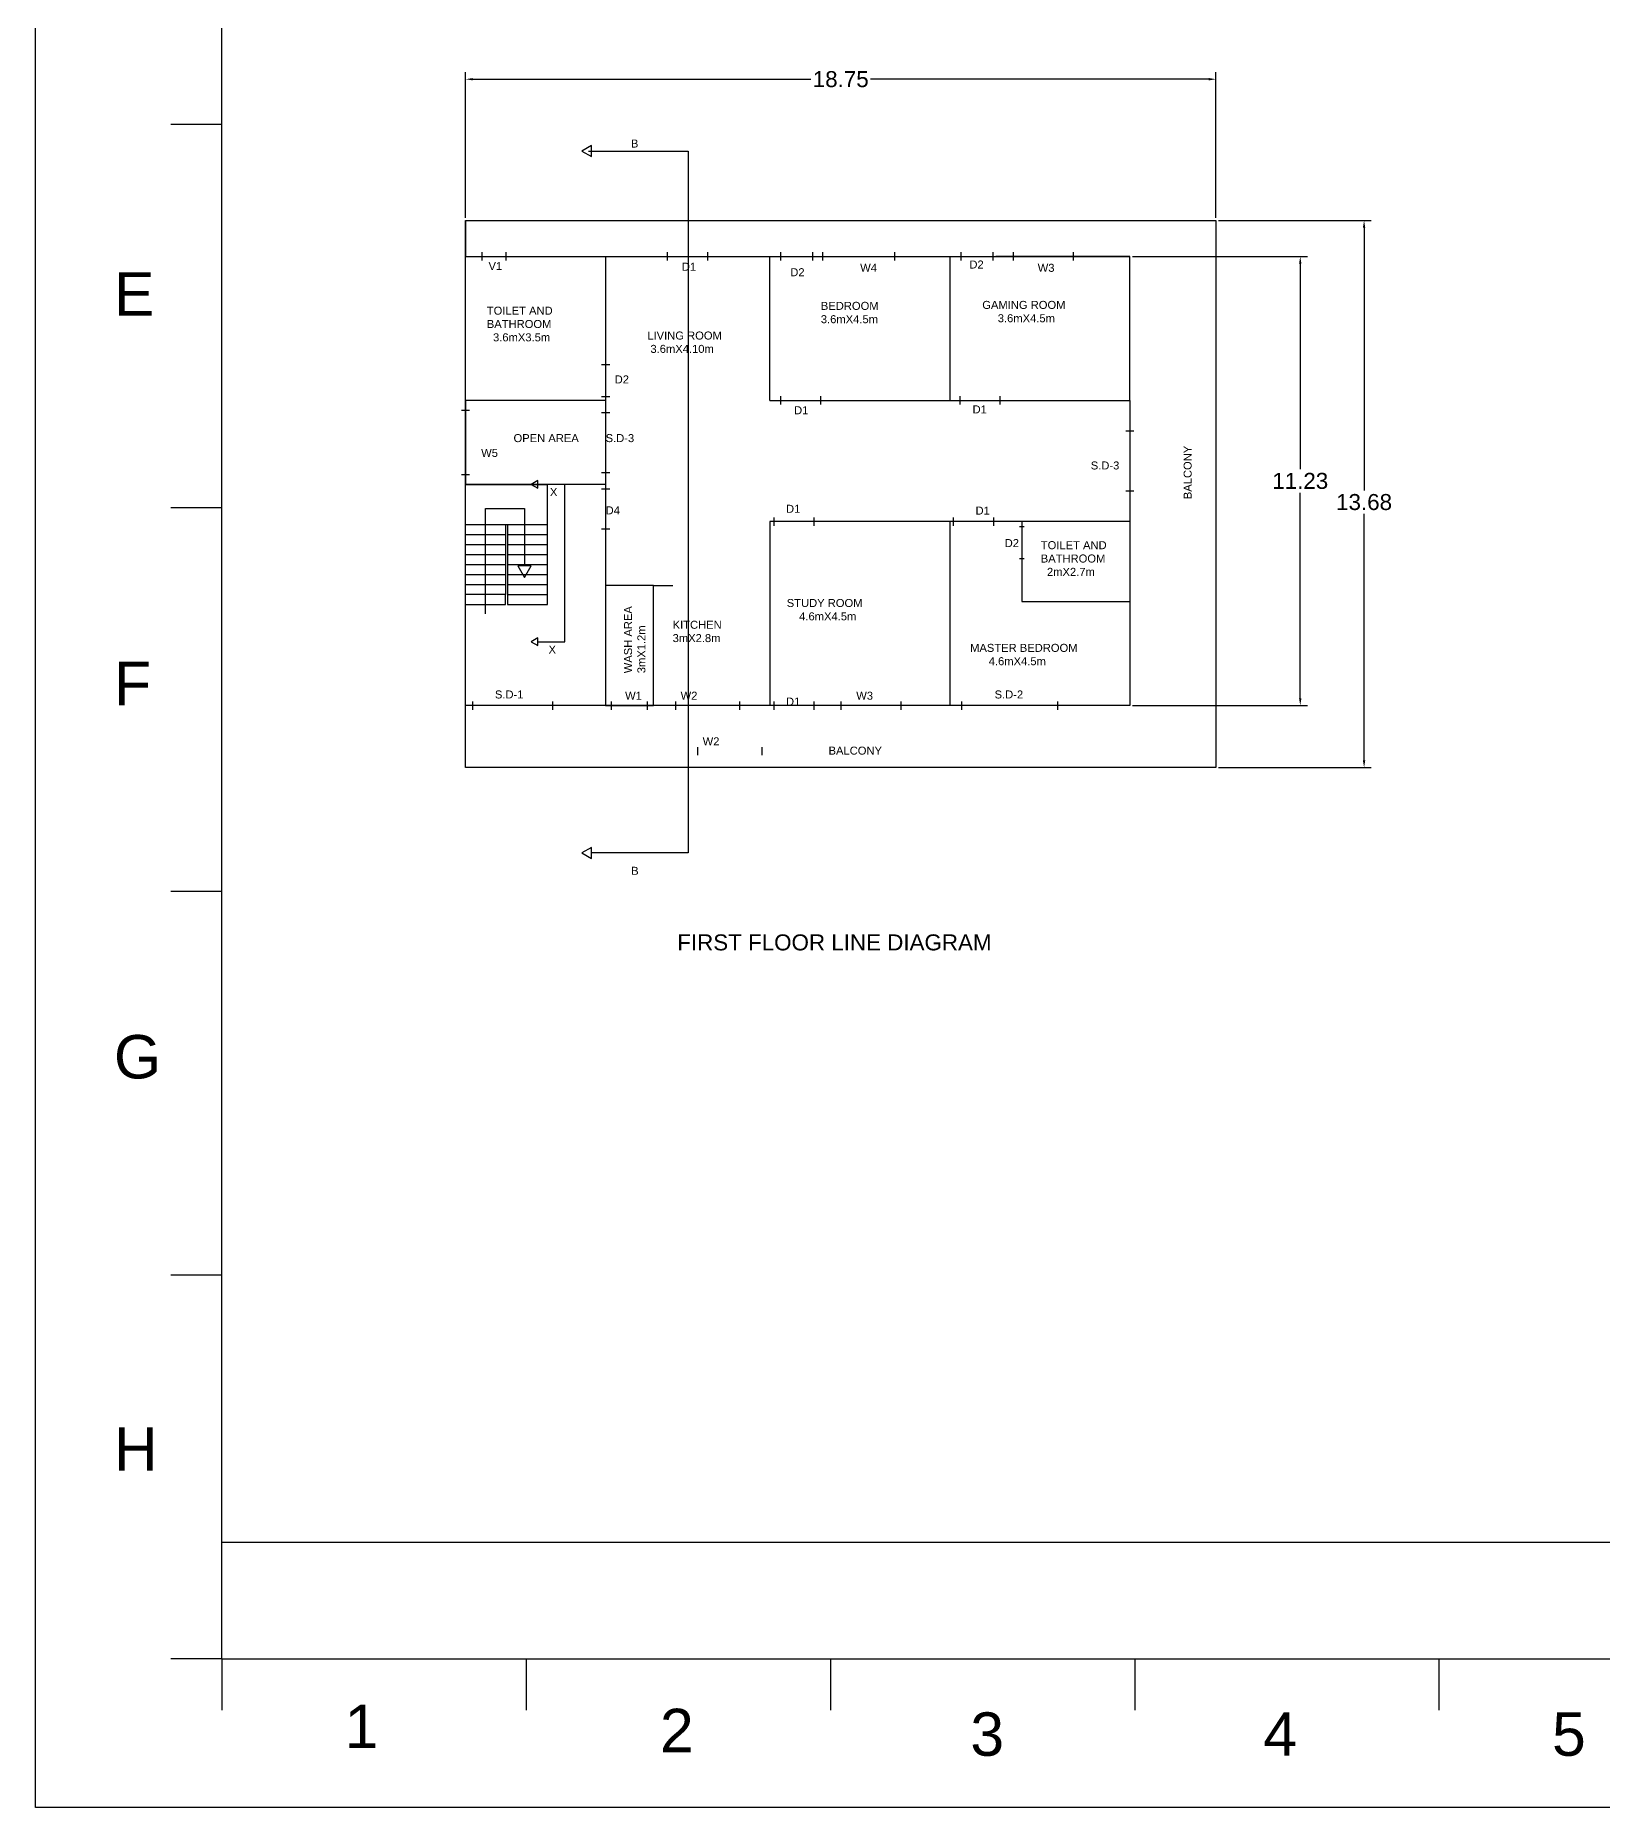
# Model space of a CAD drawing. Header units: metres. Extents: x 102 to 188, y -170 to 119.
# Drawn here: x 101.59 to 140.75, y 36 to 80.31 of the extents above; entities that cross this region are included whole.
import ezdxf

# ---------------------------------------------------------------- set-up
doc = ezdxf.new("R2010")
doc.units = ezdxf.units.M
doc.header["$MEASUREMENT"] = 0
for name, color, linetype in [('dim', 212, 'Continuous'), ('SECTIONAL VIEW', 60, 'Continuous'), ('stairs', 10, 'Continuous'), ('text', 30, 'Continuous'), ('wall', 7, 'Continuous')]:
    doc.layers.add(name, color=color, linetype=linetype)
doc.styles.get("Standard").update_dxf_attribs({"font": 'arial.ttf'})
doc.dimstyles.get("Standard").update_dxf_attribs({"dimtxt": 0.4, "dimasz": 0.18, "dimexe": 0.18, "dimexo": 0.0625, "dimgap": 0.09, "dimtad": 0, "dimtih": 1, "dimtoh": 1, "dimzin": 0, "dimdsep": 46, "dimtxsty": 'Standard', "dimcen": 0.09, "dimadec": 0, "dimazin": 0, "dimtfac": 1, "dimtofl": 0, "dimtmove": 0, "dimatfit": 3, "dimfxl": 1, "dimtolj": 1, "dimtzin": 0, "dimarcsym": 0})

# ---------------------------------------------------------------- blocks, each defined once
blk = doc.blocks.new('*D63')
at = {"layer": 'Defpoints', "color": 0, "transparency": 16777216}
for p in [(131.089, 79.212), (112.339, 75.683), (131.089, 75.683)]:
    blk.add_point(p, dxfattribs=at)
at = {"layer": 'dim', "color": 0, "lineweight": -2, "transparency": 16777216}
for p, q in [((112.339, 75.746), (112.339, 79.392)), ((131.089, 75.746), (131.089, 79.392)), ((112.519, 79.212), (120.966, 79.212)), ((130.909, 79.212), (122.461, 79.212))]:
    blk.add_line(p, q, dxfattribs=at)
at = {"layer": 'dim', "color": 0, "transparency": 16777216}
for points in [[(112.519, 79.242), (112.519, 79.182), (112.339, 79.212)], [(130.909, 79.242), (130.909, 79.182), (131.089, 79.212)]]:
    blk.add_solid(points, dxfattribs=at)
at = {"layer": 'dim', "color": 0, "transparency": 16777216, "insert": (121.714, 79.212), "char_height": 0.4, "attachment_point": 5}
blk.add_mtext('\\A1;18.75', dxfattribs=at)
blk = doc.blocks.new('*D64')
at = {"layer": 'Defpoints', "color": 0, "transparency": 16777216}
for p in [(128.939, 74.783), (128.939, 63.553), (133.197, 63.553)]:
    blk.add_point(p, dxfattribs=at)
at = {"layer": 'dim', "color": 0, "lineweight": -2, "transparency": 16777216}
for p, q in [((129.001, 74.783), (133.377, 74.783)), ((133.197, 74.603), (133.197, 69.462)), ((133.197, 63.733), (133.197, 68.874)), ((129.001, 63.553), (133.377, 63.553))]:
    blk.add_line(p, q, dxfattribs=at)
at = {"layer": 'dim', "color": 0, "transparency": 16777216}
for points in [[(133.167, 74.603), (133.227, 74.603), (133.197, 74.783)], [(133.167, 63.733), (133.227, 63.733), (133.197, 63.553)]]:
    blk.add_solid(points, dxfattribs=at)
at = {"layer": 'dim', "color": 0, "transparency": 16777216, "insert": (133.197, 69.168), "char_height": 0.4, "attachment_point": 5}
blk.add_mtext('\\A1;11.23', dxfattribs=at)
blk = doc.blocks.new('*D65')
at = {"layer": 'Defpoints', "color": 0, "transparency": 16777216}
for p in [(131.089, 75.683), (131.089, 62.003), (134.792, 62.003)]:
    blk.add_point(p, dxfattribs=at)
at = {"layer": 'dim', "color": 0, "lineweight": -2, "transparency": 16777216}
for p, q in [((131.151, 75.683), (134.972, 75.683)), ((134.792, 75.503), (134.792, 68.933)), ((134.792, 62.183), (134.792, 68.344)), ((131.151, 62.003), (134.972, 62.003))]:
    blk.add_line(p, q, dxfattribs=at)
at = {"layer": 'dim', "color": 0, "transparency": 16777216}
for points in [[(134.762, 75.503), (134.822, 75.503), (134.792, 75.683)], [(134.762, 62.183), (134.822, 62.183), (134.792, 62.003)]]:
    blk.add_solid(points, dxfattribs=at)
at = {"layer": 'dim', "color": 0, "transparency": 16777216, "insert": (134.792, 68.639), "char_height": 0.4, "attachment_point": 5}
blk.add_mtext('\\A1;13.68', dxfattribs=at)

msp = doc.modelspace()

# ---------------------------------------------------------------- linework, layer by layer
at = {"layer": 'dim', "linetype": 'Continuous'}
msp.add_line((106.252, 42.641), (182.709, 42.641), dxfattribs=at)
msp.add_lwpolyline([(182.709, 39.715), (106.252, 39.715), (106.252, 116.445), (182.709, 116.445), (182.709, 106.854), (182.709, 42.641)], dxfattribs=at)
at = {"layer": 'SECTIONAL VIEW'}
for p, q in [((114.819, 69.083), (114.144, 69.083)), ((114.819, 65.149), (114.819, 69.083)), ((114.144, 65.149), (114.819, 65.149))]:
    msp.add_line(p, q, dxfattribs=at)
for points in [[(115.488, 77.556), (115.247, 77.417), (115.488, 77.278)], [(114.144, 69.178), (113.979, 69.083), (114.144, 68.988)], [(114.144, 65.244), (113.979, 65.149), (114.144, 65.054)], [(115.488, 60.008), (115.247, 59.869), (115.488, 59.73)]]:
    msp.add_lwpolyline(points, close=True, dxfattribs=at)
msp.add_lwpolyline([(115.408, 77.417), (117.903, 77.417), (117.903, 59.869), (115.488, 59.869)], dxfattribs=at)
at = {"layer": 'stairs'}
for p, q in [((112.339, 69.083), (114.389, 69.083)), ((114.389, 68.081), (114.389, 69.083)), ((112.838, 65.848), (112.838, 68.482)), ((112.838, 68.482), (113.814, 68.482)), ((113.814, 68.482), (113.814, 67.044)), ((112.339, 68.083), (113.339, 68.083)), ((112.339, 68.083), (113.339, 68.083)), ((112.339, 67.833), (113.339, 67.833)), ((113.339, 68.083), (113.339, 66.333)), ((113.339, 68.083), (114.389, 68.083)), ((113.339, 68.083), (113.389, 68.083)), ((113.389, 68.083), (113.389, 66.083)), ((113.389, 68.083), (114.389, 68.083)), ((113.389, 67.833), (114.389, 67.833)), ((114.389, 66.083), (114.389, 68.081)), ((112.339, 67.583), (113.339, 67.583)), ((113.389, 67.583), (114.389, 67.583)), ((112.339, 67.333), (113.339, 67.333)), ((112.339, 67.083), (113.339, 67.083)), ((113.389, 67.333), (114.389, 67.333)), ((113.389, 67.083), (114.389, 67.083)), ((112.339, 66.833), (113.339, 66.833)), ((112.339, 66.583), (113.339, 66.583)), ((113.389, 66.833), (114.389, 66.833)), ((113.389, 66.583), (114.389, 66.583)), ((113.339, 66.333), (112.339, 66.333)), ((112.339, 66.083), (113.339, 66.083)), ((113.339, 66.083), (113.339, 66.333)), ((113.389, 66.333), (114.389, 66.333)), ((113.389, 66.083), (114.389, 66.083))]:
    msp.add_line(p, q, dxfattribs=at)
msp.add_lwpolyline([(113.648, 67.044), (113.814, 66.757), (113.98, 67.044)], close=True, dxfattribs=at)
at = {"layer": 'text', "linetype": 'Continuous'}
for p, q in [((106.252, 78.083), (104.971, 78.083)), ((106.252, 68.493), (104.971, 68.493)), ((106.252, 58.903), (104.971, 58.903)), ((106.252, 49.312), (104.971, 49.312)), ((106.252, 39.722), (104.971, 39.722)), ((106.252, 39.722), (106.252, 38.441)), ((113.855, 39.722), (113.855, 38.441)), ((121.457, 39.722), (121.457, 38.441)), ((129.06, 39.722), (129.06, 38.441)), ((136.662, 39.722), (136.662, 38.441))]:
    msp.add_line(p, q, dxfattribs=at)
msp.add_lwpolyline([(101.591, 119.217), (186.459, 119.217), (186.459, 36.004), (101.591, 36.004)], close=True, dxfattribs=at)
at = {"layer": 'wall'}
for p, q in [((112.339, 62.003), (112.339, 75.683)), ((112.339, 75.683), (131.089, 75.683)), ((112.339, 75.683), (112.339, 74.783)), ((131.089, 75.683), (131.089, 62.003)), ((112.339, 74.783), (128.939, 74.783)), ((112.339, 74.783), (115.839, 74.783)), ((115.839, 74.783), (115.839, 71.183)), ((115.839, 74.783), (119.939, 74.783)), ((119.939, 71.183), (119.939, 74.783)), ((119.939, 74.783), (124.439, 74.783)), ((124.439, 74.783), (124.439, 71.183)), ((124.439, 74.783), (124.439, 71.183)), ((128.939, 74.783), (125.589, 74.783)), ((128.939, 71.183), (128.939, 74.783)), ((115.839, 71.183), (112.339, 71.183)), ((112.339, 71.183), (112.339, 69.083)), ((112.339, 71.183), (112.339, 69.083)), ((115.839, 71.183), (115.839, 69.083)), ((119.939, 71.183), (125.589, 71.183)), ((124.439, 71.183), (128.939, 71.183)), ((128.939, 71.183), (128.939, 63.553)), ((115.839, 69.083), (112.339, 69.083)), ((115.839, 69.083), (115.839, 63.553)), ((124.439, 68.153), (119.939, 68.153)), ((119.939, 68.153), (119.939, 63.553)), ((128.939, 68.153), (124.439, 68.153)), ((124.439, 68.153), (124.439, 63.553)), ((126.179, 68.033), (126.299, 68.033)), ((128.939, 68.153), (126.239, 68.153)), ((126.239, 68.153), (126.239, 66.153)), ((126.239, 68.153), (126.239, 68.033)), ((126.179, 67.233), (126.299, 67.233)), ((117.039, 66.553), (115.839, 66.553)), ((117.039, 63.553), (117.039, 66.553)), ((117.039, 66.553), (117.522, 66.553)), ((126.239, 66.153), (128.939, 66.153)), ((128.939, 63.553), (112.339, 63.553)), ((115.839, 63.553), (117.039, 63.553)), ((131.089, 62.003), (112.339, 62.003))]:
    msp.add_line(p, q, dxfattribs=at)
for points in [[(112.752, 74.681), (112.752, 74.783), (112.752, 74.885)], [(113.352, 74.681), (113.352, 74.783), (113.352, 74.885)], [(117.389, 74.681), (117.389, 74.783), (117.389, 74.885)], [(118.389, 74.681), (118.389, 74.783), (118.389, 74.885)], [(120.217, 74.681), (120.217, 74.783), (120.217, 74.885)], [(121.017, 74.681), (121.017, 74.783), (121.017, 74.885)], [(121.267, 74.681), (121.267, 74.783), (121.267, 74.885)], [(123.067, 74.681), (123.067, 74.783), (123.067, 74.885)], [(124.722, 74.681), (124.722, 74.783), (124.722, 74.885)], [(125.522, 74.681), (125.522, 74.783), (125.522, 74.885)], [(126.029, 74.681), (126.029, 74.783), (126.029, 74.885)], [(127.529, 74.681), (127.529, 74.783), (127.529, 74.885)], [(115.737, 72.081), (115.839, 72.081), (115.941, 72.081)], [(112.237, 70.938), (112.339, 70.938), (112.441, 70.938)], [(115.737, 71.281), (115.839, 71.281), (115.941, 71.281)], [(120.217, 71.081), (120.217, 71.183), (120.217, 71.285)], [(121.217, 71.081), (121.217, 71.183), (121.217, 71.285)], [(124.701, 71.081), (124.701, 71.183), (124.701, 71.285)], [(125.701, 71.081), (125.701, 71.183), (125.701, 71.285)], [(115.737, 70.883), (115.839, 70.883), (115.941, 70.883)], [(128.837, 70.418), (128.939, 70.418), (129.041, 70.418)], [(112.237, 69.328), (112.339, 69.328), (112.441, 69.328)], [(115.737, 69.383), (115.839, 69.383), (115.941, 69.383)], [(115.737, 68.973), (115.839, 68.973), (115.941, 68.973)], [(128.837, 68.918), (128.939, 68.918), (129.041, 68.918)], [(120.047, 68.051), (120.047, 68.153), (120.047, 68.255)], [(121.047, 68.051), (121.047, 68.153), (121.047, 68.255)], [(124.536, 68.051), (124.536, 68.153), (124.536, 68.255)], [(125.536, 68.051), (125.536, 68.153), (125.536, 68.255)], [(115.737, 67.973), (115.839, 67.973), (115.941, 67.973)], [(112.519, 63.451), (112.519, 63.553), (112.519, 63.655)], [(114.519, 63.451), (114.519, 63.553), (114.519, 63.655)], [(115.988, 63.451), (115.988, 63.553), (115.988, 63.655)], [(116.888, 63.451), (116.888, 63.553), (116.888, 63.655)], [(117.596, 63.451), (117.596, 63.553), (117.596, 63.655)], [(119.196, 63.451), (119.196, 63.553), (119.196, 63.655)], [(120.047, 63.451), (120.047, 63.553), (120.047, 63.655)], [(121.047, 63.451), (121.047, 63.553), (121.047, 63.655)], [(121.727, 63.451), (121.727, 63.553), (121.727, 63.655)], [(123.227, 63.451), (123.227, 63.553), (123.227, 63.655)], [(124.742, 63.451), (124.742, 63.553), (124.742, 63.655)], [(127.142, 63.451), (127.142, 63.553), (127.142, 63.655)], [(118.147, 62.31), (118.147, 62.412), (118.147, 62.515)], [(119.747, 62.31), (119.747, 62.412), (119.747, 62.515)]]:
    msp.add_lwpolyline(points, dxfattribs=at)

# ---------------------------------------------------------------- texts
at = {"layer": 'text', "attachment_point": 1}
for s, width, heights, insert, char_height in [('B', 0.81812, [0], (116.471, 77.704), 0.2), ('V1', 0.81812, [0], (112.912, 74.642), 0.2), ('D1', 0.81812, [0], (117.744, 74.625), 0.2), ('D2', 0.81812, [0], (120.453, 74.487), 0.2), ('W4', 0.81812, [0], (122.2, 74.597), 0.2), ('D2', 0.81812, [0], (124.929, 74.68), 0.2), ('W3', 0.81812, [0], (126.637, 74.597), 0.2), ('BEDROOM\\P3.6mX4.5m', 3.34378, [0], (121.217, 73.646), 0.2), (' GAMING ROOM\\P      3.6mX4.5m', 3.34378, [0], (125.173, 73.67), 0.2), ('TOILET AND BATHROOM\\P  3.6mX3.5m', 2.63688, [0], (112.87, 73.526), 0.2), ('LIVING ROOM\\P 3.6mX4.10m', 3.28567, [0], (116.881, 72.904), 0.2), ('D2', 0.81812, [0], (116.065, 71.807), 0.2), ('D1', 0.81812, [0], (120.548, 71.036), 0.2), ('D1', 0.81812, [0], (125.008, 71.058), 0.2), ('OPEN AREA', 2.63688, [1.227], (113.538, 70.34), 0.2), ('S.D-3', 0.81812, [0], (115.839, 70.34), 0.2), ('W5', 0.81812, [0], (112.729, 69.969), 0.2), ('S.D-3', 0.81812, [0], (127.962, 69.656), 0.2), ('X', 0.81812, [0], (114.447, 68.992), 0.2), ('D4', 0.81812, [0], (115.839, 68.533), 0.2), ('D1', 0.81812, [0], (120.347, 68.573), 0.2), ('D1', 0.81812, [0], (125.083, 68.528), 0.2), ('D2', 0.81812, [0], (125.811, 67.716), 0.2), ('TOILET AND BATHROOM\\P  2mX2.7m', 2.63688, [0], (126.713, 67.663), 0.2), ('STUDY ROOM                                 \\P    4.6mX4.5m', 3.34378, [0], (120.365, 66.218), 0.2), (' KITCHEN\\P 3mX2.8m', 2.41625, [0], (117.436, 65.674), 0.2), ('X', 0.81812, [0], (114.413, 65.053), 0.2), ('MASTER BEDROOM\\P      4.6mX4.5m', 3.34378, [0], (124.947, 65.096), 0.2), ('S.D-1', 0.81812, [0], (113.073, 63.931), 0.2), ('W1', 0.81812, [0], (116.326, 63.9), 0.2), ('W2', 0.81812, [0], (117.713, 63.9), 0.2), ('W3', 0.81812, [0], (122.102, 63.9), 0.2), ('S.D-2', 0.81812, [0], (125.559, 63.931), 0.2), ('D1', 0.81812, [0], (120.347, 63.754), 0.2), ('W2', 0.81812, [0], (118.264, 62.759), 0.2), ('BALCONY', 2.63688, [1.227], (121.41, 62.527), 0.2), ('B', 0.81812, [0], (116.477, 59.522), 0.2), ('FIRST FLOOR LINE DIAGRAM', 12.06326, [0], (117.629, 57.833), 0.4)]:
    msp.add_mtext_dynamic_manual_height_columns(s, width=width, gutter_width=1, heights=heights, dxfattribs=dict(at, insert=insert, char_height=char_height))
at = {"layer": 'text', "linetype": 'Continuous', "char_height": 1.086, "attachment_point": 1}
for s, width, insert in [('E', 3.4799, (103.552, 74.385)), ('F', 3.4799, (103.552, 64.648)), ('G', 3.4799, (103.552, 55.317)), ('H', 3.4799, (103.552, 45.512)), ('1', 4.28459, (109.317, 38.575)), ('2', 4.28459, (117.197, 38.474)), ('3', 4.28459, (124.953, 38.384)), ('4', 4.28459, (132.273, 38.384)), ('5', 4.28459, (139.489, 38.384))]:
    msp.add_mtext_dynamic_manual_height_columns(s, width=width, gutter_width=1.131, heights=[0], dxfattribs=dict(at, insert=insert))
at = {"layer": 'text', "char_height": 0.2, "attachment_point": 1, "rotation": 90}
for s, width, heights, insert in [('BALCONY', 2.63688, [1.227], (130.283, 68.713)), ('WASH AREA         3mX1.2m', 2.41625, [0], (116.299, 64.362))]:
    msp.add_mtext_dynamic_manual_height_columns(s, width=width, gutter_width=1, heights=heights, dxfattribs=dict(at, insert=insert))

# ---------------------------------------------------------------- dimensions: what is measured, and where the dimension line sits
at = {"layer": 'dim'}
dim = msp.add_linear_dim(base=(131.089, 79.212), p1=(112.339, 75.683), p2=(131.089, 75.683), dimstyle='Standard', dxfattribs=at)
dim.commit()
dim.dimension.update_dxf_attribs({"geometry": '*D63', "text_midpoint": (121.714, 79.212)})
dim = msp.add_linear_dim(base=(134.792, 62.003), p1=(131.089, 75.683), p2=(131.089, 62.003), angle=90, dimstyle='Standard', dxfattribs=at)
dim.commit()
dim.dimension.update_dxf_attribs({"geometry": '*D65', "text_midpoint": (134.792, 68.639), "dimtype": 160})
dim = msp.add_aligned_dim(p1=(128.939, 74.783), p2=(128.939, 63.553), distance=4.258, dimstyle='Standard', dxfattribs=at)
dim.commit()
dim.dimension.update_dxf_attribs({"geometry": '*D64', "text_midpoint": (133.197, 69.168)})

doc.saveas('drawing.dxf')
